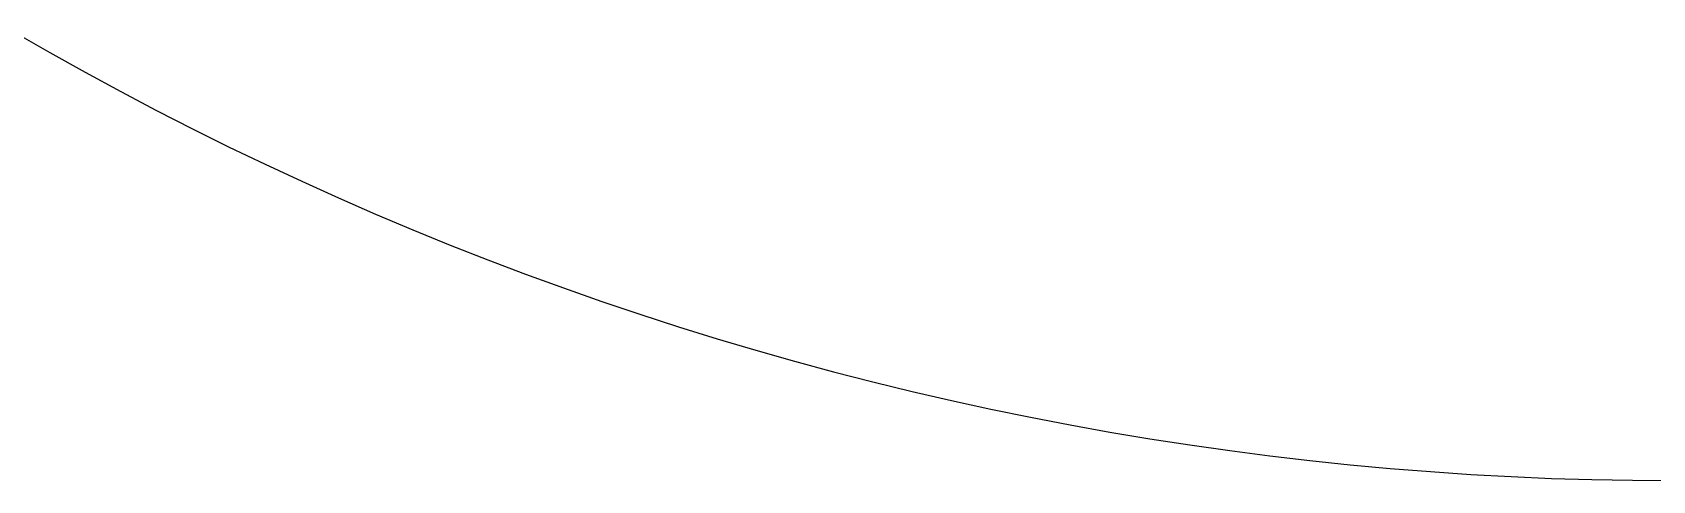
# Model space of a CAD drawing. Extents: x -21 to 129, y -39 to 111.
# Drawn here: x 16.63 to 53.54, y -39 to -28.8 of the extents above; entities that cross this region are included whole.
import ezdxf

# ---------------------------------------------------------------- set-up
doc = ezdxf.new("R2010")
doc.units = 0

msp = doc.modelspace()

# ---------------------------------------------------------------- linework, layer by layer
for p, q in [((16.2346, -28.798), (17.0326, -29.2565)), ((17.0326, -29.2565), (17.8362, -29.7052)), ((17.8362, -29.7052), (18.6452, -30.1441)), ((18.6452, -30.1441), (19.4596, -30.573)), ((19.4596, -30.573), (20.2791, -30.9918)), ((20.2791, -30.9918), (21.1038, -31.4006)), ((21.1038, -31.4006), (21.9334, -31.7992)), ((21.9334, -31.7992), (22.7678, -32.1876)), ((22.7678, -32.1876), (23.6069, -32.5657)), ((23.6069, -32.5657), (24.4506, -32.9335)), ((24.4506, -32.9335), (25.2987, -33.291)), ((25.2987, -33.291), (26.1512, -33.638)), ((26.1512, -33.638), (27.0079, -33.9745)), ((27.0079, -33.9745), (27.8686, -34.3004)), ((27.8686, -34.3004), (28.7332, -34.6158)), ((28.7332, -34.6158), (29.6017, -34.9205)), ((29.6017, -34.9205), (30.4739, -35.2146)), ((30.4739, -35.2146), (31.3495, -35.4979)), ((31.3495, -35.4979), (32.2286, -35.7705)), ((32.2286, -35.7705), (33.111, -36.0323)), ((33.111, -36.0323), (33.9965, -36.2832)), ((33.9965, -36.2832), (34.8851, -36.5232)), ((34.8851, -36.5232), (35.7765, -36.7523)), ((35.7765, -36.7523), (36.6706, -36.9705)), ((36.6706, -36.9705), (37.5674, -37.1777)), ((37.5674, -37.1777), (38.4666, -37.3738)), ((38.4666, -37.3738), (39.3682, -37.5589)), ((39.3682, -37.5589), (40.272, -37.7329)), ((40.272, -37.7329), (41.1779, -37.8958)), ((41.1779, -37.8958), (42.0856, -38.0476)), ((42.0856, -38.0476), (42.9952, -38.1882)), ((42.9952, -38.1882), (43.9064, -38.3177)), ((43.9064, -38.3177), (44.8192, -38.436)), ((44.8192, -38.436), (45.7333, -38.543)), ((45.7333, -38.543), (46.6487, -38.6388)), ((46.6487, -38.6388), (47.5652, -38.7234)), ((47.5652, -38.7234), (48.4827, -38.7968)), ((48.4827, -38.7968), (49.4009, -38.8589)), ((49.4009, -38.8589), (50.3199, -38.9097)), ((50.3199, -38.9097), (51.2395, -38.9492)), ((51.2395, -38.9492), (52.1594, -38.9774)), ((52.1594, -38.9774), (53.0796, -38.9943)), ((53.0796, -38.9943), (54, -39))]:
    msp.add_line(p, q)

doc.saveas('drawing.dxf')
